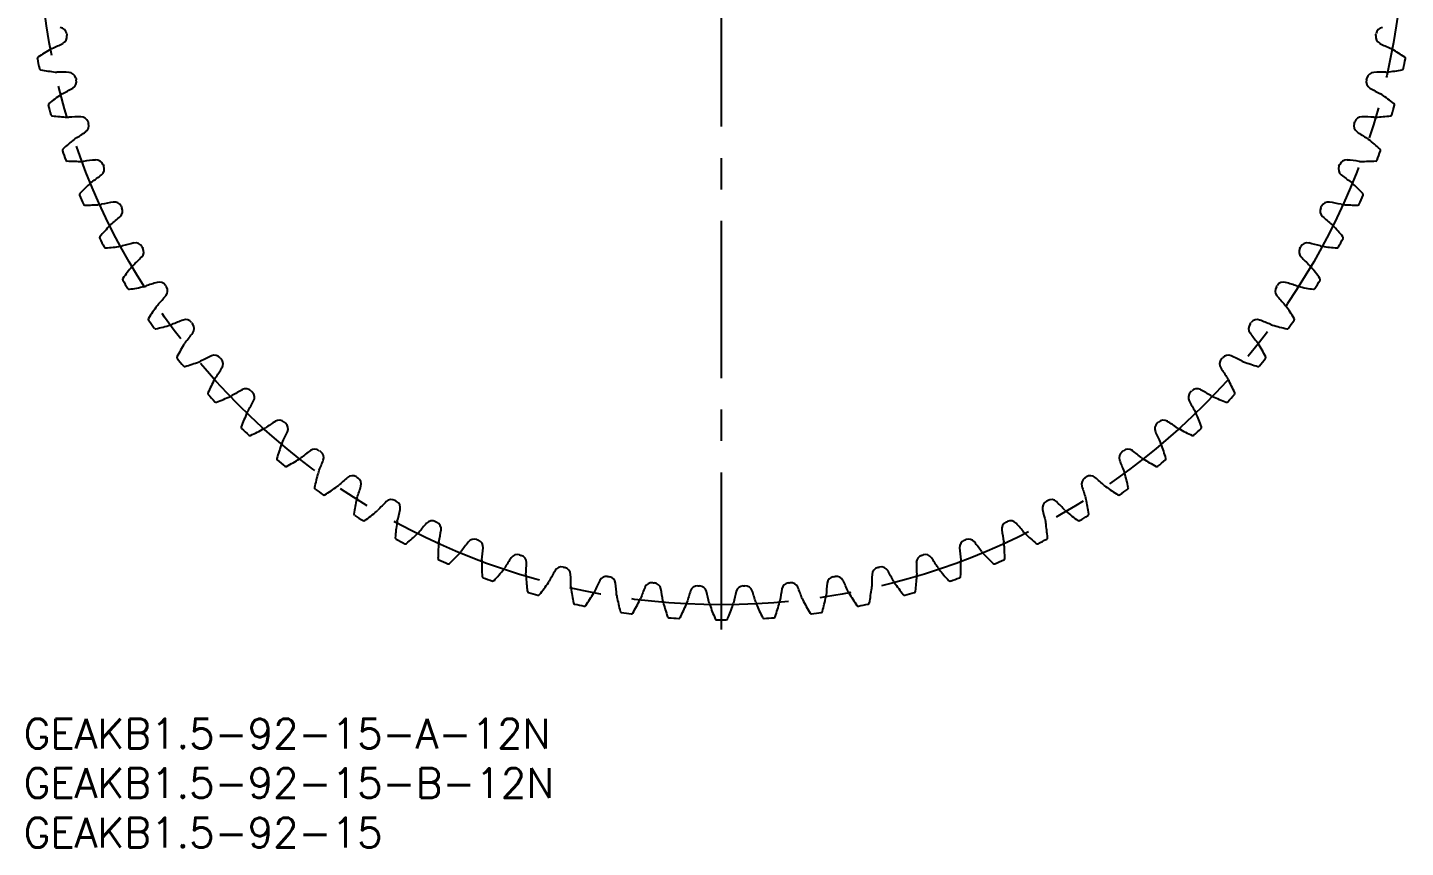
# Model space of a CAD drawing. Extents: x -1 to 224, y -13 to 166.
# Drawn here: x 0.4 to 139.6, y -13 to 69.8 of the extents above; entities that cross this region are included whole.
import ezdxf

# ---------------------------------------------------------------- set-up
doc = ezdxf.new("R2010")
doc.units = 0
doc.header["$LTSCALE"] = 0.5
doc.linetypes.add('CENTER', pattern=[50.8, 31.75, -6.35, 6.35, -6.35])
for name, color, linetype in [('MSM_CENTER', 1, 'CENTER'), ('MSM_CONTINUOUS', 7, 'CONTINUOUS'), ('MSM_PART_NUMBER', 7, 'CONTINUOUS')]:
    doc.layers.add(name, color=color, linetype=linetype)
doc.styles.get("Standard").update_dxf_attribs({"font": 'txt.shx', "height": 1, "bigfont": 'bigfont.shx'})

# ---------------------------------------------------------------- blocks, each defined once
blk = doc.blocks.new('*U2')
at = {"layer": 'MSM_PART_NUMBER'}
blk.add_text('GEAKB1.5-92-15-A-12N', height=3, dxfattribs=at).set_placement((0, -3))
blk = doc.blocks.new('*U3')
at = {"layer": 'MSM_PART_NUMBER'}
blk.add_text('GEAKB1.5-92-15-B-12N', height=3, dxfattribs=at).set_placement((0, -8))
blk = doc.blocks.new('*U4')
at = {"layer": 'MSM_PART_NUMBER'}
blk.add_text('GEAKB1.5-92-15', height=3, dxfattribs=at).set_placement((0, -13))

msp = doc.modelspace()

# ---------------------------------------------------------------- linework, layer by layer
at = {"layer": 'MSM_CENTER'}
msp.add_line((70.5, 9), (70.5, 152), dxfattribs=at)
msp.add_circle((70.5, 80.5), 69, dxfattribs=at)
at = {"layer": 'MSM_CONTINUOUS'}
for centre, radius, start, end in [((3.6, 69.06), 0.75, 9.7057, 82.8177), ((137.4, 69.06), 0.75, 97.1823, 170.2943), ((3.63, 68.88), 0.75, 296.7475, 9.8595), ((70.5, 80.5), 67.12, 189.7057, 189.8595), ((137.37, 68.88), 0.75, 170.1405, 243.2525), ((70.5, 80.5), 67.12, 350.1405, 350.2943), ((14.48, 47.85), 23, 120.7609, 124.5388), ((3.35, 66.55), 1.25, 113.27, 120.7609), ((-5.24, 86.46), 20.44, 293.3241, 296.7475), ((146.24, 86.46), 20.44, 243.2525, 246.6759), ((137.65, 66.55), 1.25, 59.2391, 66.73), ((126.52, 47.85), 23, 55.4612, 59.2391), ((1.52, 66.68), 0.15, 124.5388, 191.3331), ((70.5, 80.5), 70.5, 191.3331, 192.1452), ((1.72, 65.7), 0.15, 192.1452, 258.9395), ((6.11, 88.12), 23, 258.9395, 262.7174), ((134.89, 88.12), 23, 277.2826, 281.0605), ((139.28, 65.7), 0.15, 281.0605, 347.8548), ((70.5, 80.5), 70.5, 347.8548, 348.6669), ((139.48, 66.68), 0.15, 348.6669, 55.4612), ((3.35, 66.55), 1.25, 262.7174, 270.2082), ((3.41, 44.86), 20.44, 86.7307, 90.1542), ((4.53, 64.52), 0.75, 13.6188, 86.7307), ((4.58, 64.34), 0.75, 300.6606, 13.7726), ((70.5, 80.5), 67.12, 193.6187, 193.7726), ((136.42, 64.34), 0.75, 166.2275, 239.3394), ((70.5, 80.5), 67.12, 346.2274, 346.3813), ((136.47, 64.52), 0.75, 93.2693, 166.3813), ((137.59, 44.86), 20.44, 89.8458, 93.2693), ((137.65, 66.55), 1.25, 269.7918, 277.2826), ((16.84, 44.11), 23, 124.6739, 128.4518), ((4.46, 62), 1.25, 117.1831, 124.6739), ((-5.47, 81.28), 20.44, 297.2371, 300.6606), ((146.47, 81.28), 20.44, 239.3394, 242.7629), ((136.54, 62), 1.25, 55.3261, 62.8169), ((124.16, 44.11), 23, 51.5482, 55.3261), ((2.63, 62), 0.15, 128.4518, 195.2461), ((70.5, 80.5), 70.5, 195.2461, 196.0582), ((70.5, 80.5), 70.5, 343.9418, 344.7539), ((138.37, 62), 0.15, 344.7539, 51.5482), ((2.89, 61.04), 0.15, 196.0582, 262.8525), ((5.74, 83.71), 23, 262.8525, 266.6304), ((4.46, 62), 1.25, 266.6304, 274.1213), ((6, 40.36), 20.44, 90.6438, 94.0672), ((5.78, 60.05), 0.75, 17.5318, 90.6438), ((5.83, 59.88), 0.75, 304.5736, 17.6855), ((70.5, 80.5), 67.12, 197.5318, 197.6856), ((135.17, 59.88), 0.75, 162.3144, 235.4264), ((70.5, 80.5), 67.12, 342.3144, 342.4682), ((135.22, 60.05), 0.75, 89.3562, 162.4682), ((135, 40.36), 20.44, 85.9328, 89.3562), ((136.54, 62), 1.25, 265.8787, 273.3696), ((135.26, 83.71), 23, 273.3696, 277.1475), ((138.11, 61.04), 0.15, 277.1476, 343.9418), ((19.44, 40.53), 23, 128.587, 132.3649), ((5.88, 57.53), 1.25, 121.0961, 128.587), ((-5.34, 76.1), 20.44, 301.1502, 304.5736), ((146.34, 76.1), 20.44, 235.4264, 238.8498), ((135.12, 57.53), 1.25, 51.413, 58.9039), ((121.56, 40.53), 23, 47.6351, 51.413), ((4.05, 57.41), 0.15, 132.3649, 199.1592), ((70.5, 80.5), 70.5, 199.1592, 199.9713), ((70.5, 80.5), 70.5, 340.0287, 340.8408), ((136.95, 57.41), 0.15, 340.8408, 47.6351), ((4.38, 56.47), 0.15, 199.9713, 266.7656), ((5.67, 79.29), 23, 266.7656, 270.5435), ((5.88, 57.53), 1.25, 270.5435, 278.0343), ((8.89, 36.05), 20.44, 94.5568, 97.9803), ((7.32, 55.68), 0.75, 21.4449, 94.5568), ((7.39, 55.52), 0.75, 308.4867, 21.5986), ((70.5, 80.5), 67.12, 201.4448, 201.5987), ((133.61, 55.52), 0.75, 158.4014, 231.5133), ((70.5, 80.5), 67.12, 338.4013, 338.5552), ((133.68, 55.68), 0.75, 85.4432, 158.5552), ((132.11, 36.05), 20.44, 82.0197, 85.4432), ((135.12, 57.53), 1.25, 261.9657, 269.4565), ((135.33, 79.29), 23, 269.4565, 273.2344), ((136.62, 56.47), 0.15, 273.2344, 340.0287), ((-4.87, 70.93), 20.44, 305.0632, 308.4867), ((145.87, 70.93), 20.44, 231.5133, 234.9368), ((5.78, 52.93), 0.15, 136.2781, 203.0722), ((22.29, 37.14), 23, 132.5, 136.2779), ((7.59, 53.18), 1.25, 125.0091, 132.5), ((133.41, 53.18), 1.25, 47.5, 54.9909), ((118.71, 37.14), 23, 43.7221, 47.5), ((135.22, 52.93), 0.15, 336.9278, 43.7221), ((70.5, 80.5), 70.5, 203.0722, 203.8843), ((6.17, 52.02), 0.15, 203.8843, 270.6786), ((5.9, 74.86), 23, 270.6786, 274.4565), ((7.59, 53.18), 1.25, 274.4565, 281.9474), ((12.07, 31.95), 20.44, 98.4699, 101.8933), ((9.16, 51.43), 0.75, 25.3579, 98.4699), ((9.24, 51.27), 0.75, 312.3997, 25.5116), ((70.5, 80.5), 67.12, 205.3579, 205.5117), ((131.76, 51.27), 0.75, 154.4883, 227.6003), ((70.5, 80.5), 67.12, 334.4883, 334.6421), ((131.84, 51.43), 0.75, 81.5301, 154.6421), ((128.93, 31.95), 20.44, 78.1067, 81.5301), ((133.41, 53.18), 1.25, 258.0526, 265.5435), ((135.1, 74.86), 23, 265.5435, 269.3214), ((134.83, 52.02), 0.15, 269.3214, 336.1157), ((70.5, 80.5), 70.5, 336.1157, 336.9278), ((-4.04, 65.81), 20.44, 308.9763, 312.3997), ((145.04, 65.81), 20.44, 227.6003, 231.0237), ((25.36, 33.95), 23, 136.413, 140.191), ((9.61, 48.95), 1.25, 128.9222, 136.413), ((131.39, 48.95), 1.25, 43.587, 51.0778), ((115.64, 33.95), 23, 39.809, 43.587), ((7.81, 48.58), 0.15, 140.1911, 206.9852), ((70.5, 80.5), 70.5, 206.9852, 207.7974), ((8.27, 47.69), 0.15, 207.7974, 274.5916), ((6.44, 70.47), 23, 274.5916, 278.3696), ((9.61, 48.95), 1.25, 278.3696, 285.8604), ((15.51, 28.08), 20.44, 102.3829, 105.8063), ((11.29, 47.31), 0.75, 29.2709, 102.3829), ((11.38, 47.15), 0.75, 316.3127, 29.4247), ((70.5, 80.5), 67.12, 209.2709, 209.4247), ((129.62, 47.15), 0.75, 150.5753, 223.6873), ((70.5, 80.5), 67.12, 330.5753, 330.7291), ((129.71, 47.31), 0.75, 77.6171, 150.7291), ((125.49, 28.08), 20.44, 74.1937, 77.6171), ((131.39, 48.95), 1.25, 254.1396, 261.6304), ((134.56, 70.47), 23, 261.6304, 265.4084), ((132.73, 47.69), 0.15, 265.4084, 332.2026), ((70.5, 80.5), 70.5, 332.2026, 333.0148), ((133.19, 48.58), 0.15, 333.0148, 39.809), ((-2.86, 60.76), 20.44, 312.8893, 316.3127), ((143.86, 60.76), 20.44, 223.6873, 227.1107), ((28.64, 30.98), 23, 140.3261, 144.104), ((11.9, 44.86), 1.25, 132.8352, 140.3261), ((129.1, 44.86), 1.25, 39.6739, 47.1648), ((112.36, 30.98), 23, 35.896, 39.6739), ((10.13, 44.37), 0.15, 144.1041, 210.8983), ((70.5, 80.5), 70.5, 210.8983, 211.7104), ((10.65, 43.52), 0.15, 211.7104, 278.5047), ((7.27, 66.12), 23, 278.5047, 282.2826), ((11.9, 44.86), 1.25, 282.2826, 289.7735), ((19.22, 24.45), 20.44, 106.2959, 109.7194), ((13.69, 43.35), 0.75, 33.184, 106.2959), ((70.5, 80.5), 67.12, 213.184, 213.3378), ((13.79, 43.2), 0.75, 320.2258, 33.3378), ((127.21, 43.2), 0.75, 146.6623, 219.7742), ((70.5, 80.5), 67.12, 326.6622, 326.816), ((127.31, 43.35), 0.75, 73.7041, 146.816), ((121.78, 24.45), 20.44, 70.2806, 73.7041), ((129.1, 44.86), 1.25, 250.2265, 257.7174), ((133.73, 66.12), 23, 257.7174, 261.4953), ((130.35, 43.52), 0.15, 261.4953, 328.2896), ((70.5, 80.5), 70.5, 328.2896, 329.1017), ((130.87, 44.37), 0.15, 329.1017, 35.896), ((14.47, 40.95), 1.25, 136.7483, 144.2391), ((-1.34, 55.8), 20.44, 316.8023, 320.2258), ((142.34, 55.8), 20.44, 219.7742, 223.1977), ((126.53, 40.95), 1.25, 35.7609, 43.2517), ((12.74, 40.34), 0.15, 148.0172, 214.8113), ((32.12, 28.24), 23, 144.2391, 148.0171), ((108.88, 28.24), 23, 31.9829, 35.7609), ((128.26, 40.34), 0.15, 325.1887, 31.9829), ((70.5, 80.5), 70.5, 214.8113, 215.6235), ((13.32, 39.52), 0.15, 215.6235, 282.4177), ((8.4, 61.84), 23, 282.4177, 286.1957), ((14.47, 40.95), 1.25, 286.1957, 293.6865), ((23.17, 21.08), 20.44, 110.209, 113.6324), ((16.36, 39.56), 0.75, 37.097, 110.209), ((70.5, 80.5), 67.12, 217.097, 217.2508), ((16.47, 39.41), 0.75, 324.1388, 37.2508), ((124.53, 39.41), 0.75, 142.7491, 215.8612), ((70.5, 80.5), 67.12, 322.7492, 322.903), ((124.64, 39.56), 0.75, 69.791, 142.903), ((117.83, 21.08), 20.44, 66.3676, 69.791), ((126.53, 40.95), 1.25, 246.3135, 253.8043), ((132.6, 61.84), 23, 253.8043, 257.5823), ((127.68, 39.52), 0.15, 257.5823, 324.3765), ((70.5, 80.5), 70.5, 324.3765, 325.1887), ((35.78, 25.74), 23, 148.1522, 151.9301), ((17.3, 37.22), 1.25, 140.6613, 148.1522), ((0.51, 50.95), 20.44, 320.7154, 324.1388), ((140.49, 50.95), 20.44, 215.8612, 219.2846), ((123.7, 37.22), 1.25, 31.8478, 39.3387), ((105.22, 25.74), 23, 28.0699, 31.8478), ((15.62, 36.49), 0.15, 151.9301, 218.7244), ((70.5, 80.5), 70.5, 218.7244, 219.5365), ((27.33, 17.99), 20.44, 114.122, 117.5455), ((19.28, 35.96), 0.75, 41.0101, 114.122), ((70.5, 80.5), 67.12, 221.01, 221.1639), ((19.4, 35.82), 0.75, 328.0519, 41.1638), ((121.6, 35.82), 0.75, 138.8362, 211.9481), ((70.5, 80.5), 67.12, 318.8361, 318.99), ((121.72, 35.96), 0.75, 65.878, 138.99), ((113.67, 17.99), 20.44, 62.4545, 65.878), ((70.5, 80.5), 70.5, 320.4635, 321.2756), ((125.38, 36.49), 0.15, 321.2756, 28.0699), ((16.24, 35.72), 0.15, 219.5365, 286.3308), ((9.82, 57.65), 23, 286.3308, 290.1087), ((17.3, 37.22), 1.25, 290.1087, 297.5996), ((2.69, 46.25), 20.44, 324.6284, 328.0519), ((138.31, 46.25), 20.44, 211.9481, 215.3716), ((123.7, 37.22), 1.25, 242.4004, 249.8913), ((131.18, 57.65), 23, 249.8913, 253.6692), ((124.76, 35.72), 0.15, 253.6692, 320.4635), ((39.6, 23.5), 23, 152.0652, 155.8431), ((20.38, 33.69), 1.25, 144.5744, 152.0652), ((120.62, 33.69), 1.25, 27.9348, 35.4256), ((101.4, 23.5), 23, 24.1569, 27.9348), ((18.75, 32.85), 0.15, 155.8431, 222.6374), ((70.5, 80.5), 70.5, 222.6374, 223.4495), ((11.52, 53.56), 23, 290.2438, 294.0217), ((20.38, 33.69), 1.25, 294.0217, 301.5126), ((31.7, 15.19), 20.44, 118.0351, 121.4585), ((22.44, 32.57), 0.75, 44.9231, 118.0351), ((5.19, 41.7), 20.44, 328.5415, 331.9649), ((70.5, 80.5), 67.12, 224.9231, 225.0769), ((22.57, 32.44), 0.75, 331.9649, 45.0768), ((118.43, 32.44), 0.75, 134.9231, 208.0351), ((135.81, 41.7), 20.44, 208.0351, 211.4585), ((70.5, 80.5), 67.12, 314.9231, 315.0769), ((118.56, 32.57), 0.75, 61.9649, 135.0769), ((109.3, 15.19), 20.44, 58.5415, 61.9649), ((120.62, 33.69), 1.25, 238.4874, 245.9783), ((129.48, 53.56), 23, 245.9783, 249.7562), ((70.5, 80.5), 70.5, 316.5505, 317.3626), ((122.25, 32.85), 0.15, 317.3626, 24.1569), ((19.43, 32.12), 0.15, 223.4495, 290.2438), ((43.56, 21.52), 23, 155.9783, 159.7562), ((23.69, 30.38), 1.25, 148.4874, 155.9783), ((117.31, 30.38), 1.25, 24.0217, 31.5126), ((97.44, 21.52), 23, 20.2438, 24.0217), ((121.57, 32.12), 0.15, 249.7562, 316.5505), ((22.12, 29.43), 0.15, 159.7562, 226.5505), ((70.5, 80.5), 70.5, 226.5505, 227.3626), ((13.5, 49.6), 23, 294.1569, 297.9348), ((23.69, 30.38), 1.25, 297.9348, 305.4256), ((36.25, 12.69), 20.44, 121.9481, 125.3716), ((25.82, 29.4), 0.75, 48.8362, 121.9481), ((70.5, 80.5), 67.12, 228.8361, 228.99), ((25.96, 29.28), 0.75, 335.878, 48.9899), ((115.04, 29.28), 0.75, 131.0101, 204.122), ((70.5, 80.5), 67.12, 311.01, 311.1639), ((115.18, 29.4), 0.75, 58.0519, 131.1639), ((104.75, 12.69), 20.44, 54.6284, 58.0519), ((117.31, 30.38), 1.25, 234.5744, 242.0652), ((127.5, 49.6), 23, 242.0652, 245.8431), ((70.5, 80.5), 70.5, 312.6374, 313.4495), ((118.88, 29.43), 0.15, 313.4495, 20.2438), ((22.85, 28.75), 0.15, 227.3626, 294.1569), ((27.22, 27.3), 1.25, 152.4004, 159.8913), ((7.99, 37.33), 20.44, 332.4545, 335.878), ((133.01, 37.33), 20.44, 204.122, 207.5455), ((113.78, 27.3), 1.25, 20.1087, 27.5996), ((118.15, 28.75), 0.15, 245.8431, 312.6374), ((47.65, 19.82), 23, 159.8913, 163.6692), ((40.95, 10.51), 20.44, 125.8612, 129.2846), ((29.41, 26.47), 0.75, 52.7492, 125.8612), ((70.5, 80.5), 67.12, 232.7492, 232.903), ((29.56, 26.36), 0.75, 339.791, 52.9029), ((111.44, 26.36), 0.75, 127.097, 200.209), ((70.5, 80.5), 67.12, 307.097, 307.2508), ((111.59, 26.47), 0.75, 54.1388, 127.2508), ((100.05, 10.51), 20.44, 50.7154, 54.1388), ((93.35, 19.82), 23, 16.3308, 20.1087), ((25.72, 26.24), 0.15, 163.6692, 230.4635), ((70.5, 80.5), 70.5, 230.4635, 231.2756), ((26.49, 25.62), 0.15, 231.2756, 298.0699), ((15.74, 45.78), 23, 298.0699, 301.8478), ((27.22, 27.3), 1.25, 301.8478, 309.3387), ((11.08, 33.17), 20.44, 336.3676, 339.791), ((129.92, 33.17), 20.44, 200.209, 203.6324), ((113.78, 27.3), 1.25, 230.6613, 238.1522), ((125.26, 45.78), 23, 238.1522, 241.9301), ((114.51, 25.62), 0.15, 241.9301, 308.7244), ((70.5, 80.5), 70.5, 308.7244, 309.5365), ((115.28, 26.24), 0.15, 309.5365, 16.3308), ((51.84, 18.4), 23, 163.8043, 167.5823), ((30.95, 24.47), 1.25, 156.3135, 163.8043), ((45.8, 8.66), 20.44, 129.7742, 133.1977), ((33.2, 23.79), 0.75, 56.6622, 129.7742), ((70.5, 80.5), 67.12, 236.6622, 236.816), ((33.35, 23.69), 0.75, 343.7041, 56.816), ((107.65, 23.69), 0.75, 123.184, 196.2959), ((70.5, 80.5), 67.12, 303.184, 303.3378), ((107.8, 23.79), 0.75, 50.2258, 123.3378), ((95.2, 8.66), 20.44, 46.8023, 50.2258), ((110.05, 24.47), 1.25, 16.1957, 23.6865), ((89.16, 18.4), 23, 12.4177, 16.1957), ((29.52, 23.32), 0.15, 167.5823, 234.3765), ((70.5, 80.5), 70.5, 234.3765, 235.1887), ((30.34, 22.74), 0.15, 235.1887, 301.9829), ((18.24, 42.12), 23, 301.9829, 305.7609), ((30.95, 24.47), 1.25, 305.7609, 313.2517), ((34.86, 21.9), 1.25, 160.2265, 167.7174), ((14.45, 29.22), 20.44, 340.2806, 343.7041), ((126.55, 29.22), 20.44, 196.2959, 199.7194), ((106.14, 21.9), 1.25, 12.2826, 19.7735), ((110.05, 24.47), 1.25, 226.7483, 234.2391), ((122.76, 42.12), 23, 234.2391, 238.0171), ((110.66, 22.74), 0.15, 238.0171, 304.8113), ((70.5, 80.5), 70.5, 304.8113, 305.6235), ((111.48, 23.32), 0.15, 305.6235, 12.4177), ((56.12, 17.27), 23, 167.7174, 171.4953), ((20.98, 38.64), 23, 305.896, 309.6739), ((34.86, 21.9), 1.25, 309.6739, 317.1648), ((50.76, 7.14), 20.44, 133.6873, 137.1107), ((37.15, 21.38), 0.75, 60.5753, 133.6873), ((70.5, 80.5), 67.12, 240.5753, 240.7291), ((37.31, 21.29), 0.75, 347.6171, 60.7291), ((18.08, 25.51), 20.44, 344.1937, 347.6171), ((103.69, 21.29), 0.75, 119.2709, 192.3829), ((122.92, 25.51), 20.44, 192.3829, 195.8063), ((70.5, 80.5), 67.12, 299.2709, 299.4247), ((103.85, 21.38), 0.75, 46.3127, 119.4247), ((90.24, 7.14), 20.44, 42.8893, 46.3127), ((106.14, 21.9), 1.25, 222.8352, 230.3261), ((120.02, 38.64), 23, 230.3261, 234.104), ((84.88, 17.27), 23, 8.5047, 12.2826), ((33.52, 20.65), 0.15, 171.4953, 238.2896), ((70.5, 80.5), 70.5, 238.2896, 239.1017), ((34.37, 20.13), 0.15, 239.1017, 305.896), ((60.47, 16.44), 23, 171.6304, 175.4084), ((38.95, 19.61), 1.25, 164.1396, 171.6304), ((55.81, 5.96), 20.44, 137.6003, 141.0237), ((41.27, 19.24), 0.75, 64.4883, 137.6003), ((70.5, 80.5), 67.12, 244.4883, 244.6421), ((41.43, 19.16), 0.75, 351.5301, 64.6421), ((99.57, 19.16), 0.75, 115.3579, 188.4699), ((70.5, 80.5), 67.12, 295.3579, 295.5117), ((99.73, 19.24), 0.75, 42.3997, 115.5117), ((85.19, 5.96), 20.44, 38.9763, 42.3997), ((102.05, 19.61), 1.25, 8.3696, 15.8604), ((80.53, 16.44), 23, 4.5916, 8.3696), ((106.63, 20.13), 0.15, 234.104, 300.8983), ((70.5, 80.5), 70.5, 300.8983, 301.7104), ((107.48, 20.65), 0.15, 301.7104, 8.5047), ((37.69, 18.27), 0.15, 175.4084, 242.2026), ((70.5, 80.5), 70.5, 242.2026, 243.0148), ((23.95, 35.36), 23, 309.809, 313.587), ((38.95, 19.61), 1.25, 313.587, 321.0778), ((21.95, 22.07), 20.44, 348.1067, 351.5301), ((45.52, 17.39), 0.75, 68.4014, 141.5133), ((95.48, 17.39), 0.75, 38.4867, 111.5987), ((119.05, 22.07), 20.44, 188.4699, 191.8933), ((102.05, 19.61), 1.25, 218.9222, 226.413), ((117.05, 35.36), 23, 226.413, 230.191), ((70.5, 80.5), 70.5, 296.9852, 297.7974), ((103.31, 18.27), 0.15, 297.7974, 4.5916), ((38.58, 17.81), 0.15, 243.0148, 309.809), ((64.86, 15.9), 23, 175.5435, 179.3214), ((43.18, 17.59), 1.25, 168.0526, 175.5435), ((27.14, 32.29), 23, 313.7221, 317.5), ((43.18, 17.59), 1.25, 317.5, 324.9909), ((60.93, 5.13), 20.44, 141.5133, 144.9368), ((70.5, 80.5), 67.12, 248.4013, 248.5552), ((45.68, 17.32), 0.75, 355.4432, 68.5552), ((26.05, 18.89), 20.44, 352.0197, 355.4432), ((95.32, 17.32), 0.75, 111.4449, 184.5568), ((114.95, 18.89), 20.44, 184.5568, 187.9803), ((70.5, 80.5), 67.12, 291.4448, 291.5987), ((80.07, 5.13), 20.44, 35.0632, 38.4867), ((97.82, 17.59), 1.25, 215.0091, 222.5), ((113.86, 32.29), 23, 222.5, 226.2779), ((97.82, 17.59), 1.25, 4.4565, 11.9474), ((76.14, 15.9), 23, 0.6786, 4.4565), ((102.42, 17.81), 0.15, 230.191, 296.9852), ((42.02, 16.17), 0.15, 179.3214, 246.1157), ((70.5, 80.5), 70.5, 246.1157, 246.9278), ((42.93, 15.78), 0.15, 246.9278, 313.7221), ((47.53, 15.88), 1.25, 171.9657, 179.4565), ((69.29, 15.67), 23, 179.4565, 183.2344), ((66.1, 4.66), 20.44, 145.4264, 148.8498), ((49.88, 15.83), 0.75, 72.3144, 145.4264), ((70.5, 80.5), 67.12, 252.3144, 252.4682), ((50.05, 15.78), 0.75, 359.3562, 72.4682), ((30.36, 16), 20.44, 355.9328, 359.3562), ((54.34, 14.58), 0.75, 76.2275, 149.3394), ((86.66, 14.58), 0.75, 30.6606, 103.7726), ((90.95, 15.78), 0.75, 107.5318, 180.6438), ((110.64, 16), 20.44, 180.6438, 184.0672), ((70.5, 80.5), 67.12, 287.5318, 287.6856), ((91.12, 15.83), 0.75, 34.5736, 107.6856), ((74.9, 4.66), 20.44, 31.1502, 34.5736), ((71.71, 15.67), 23, 356.7656, 0.5435), ((93.47, 15.88), 1.25, 0.5435, 8.0343), ((98.07, 15.78), 0.15, 226.2779, 293.0722), ((70.5, 80.5), 70.5, 293.0722, 293.8843), ((98.98, 16.17), 0.15, 293.8843, 0.6786), ((46.47, 14.38), 0.15, 183.2344, 250.0287), ((70.5, 80.5), 70.5, 250.0287, 250.8408), ((47.41, 14.05), 0.15, 250.8408, 317.6351), ((30.53, 29.44), 23, 317.6351, 321.413), ((47.53, 15.88), 1.25, 321.413, 328.9039), ((52, 14.46), 1.25, 175.8787, 183.3696), ((73.71, 15.74), 23, 183.3696, 187.1475), ((71.28, 4.53), 20.44, 149.3394, 152.7629), ((70.5, 80.5), 67.12, 256.2274, 256.3813), ((54.52, 14.53), 0.75, 3.2693, 76.3814), ((34.86, 13.41), 20.44, 359.8458, 3.2693), ((76.46, 4.76), 20.44, 153.2525, 156.6759), ((58.88, 13.63), 0.75, 80.1405, 153.2525), ((70.5, 80.5), 67.12, 260.1405, 260.2943), ((59.06, 13.6), 0.75, 7.1823, 80.2943), ((81.94, 13.6), 0.75, 99.7057, 172.8177), ((70.5, 80.5), 67.12, 279.7057, 279.8595), ((82.12, 13.63), 0.75, 26.7475, 99.8595), ((64.54, 4.76), 20.44, 23.3241, 26.7475), ((106.14, 13.41), 20.44, 176.7307, 180.1542), ((86.48, 14.53), 0.75, 103.6188, 176.7307), ((70.5, 80.5), 67.12, 283.6187, 283.7726), ((69.72, 4.53), 20.44, 27.2371, 30.6606), ((67.29, 15.74), 23, 352.8525, 356.6304), ((89, 14.46), 1.25, 356.6304, 4.1213), ((93.47, 15.88), 1.25, 211.0961, 218.587), ((110.47, 29.44), 23, 218.587, 222.3649), ((93.59, 14.05), 0.15, 222.3649, 289.1592), ((70.5, 80.5), 70.5, 289.1592, 289.9713), ((94.53, 14.38), 0.15, 289.9713, 356.7656), ((51.04, 12.89), 0.15, 187.1475, 253.9418), ((70.5, 80.5), 70.5, 253.9418, 254.7539), ((52, 12.63), 0.15, 254.7539, 321.5482), ((34.11, 26.84), 23, 321.5482, 325.3261), ((52, 14.46), 1.25, 325.3261, 332.8169), ((56.55, 13.35), 1.25, 179.7918, 187.2826), ((78.12, 16.11), 23, 187.2826, 191.0605), ((37.85, 24.48), 23, 325.4612, 329.2391), ((56.55, 13.35), 1.25, 329.2391, 336.73), ((39.52, 11.13), 20.44, 3.7589, 7.1823), ((81.62, 5.35), 20.44, 157.1655, 160.589), ((63.47, 12.99), 0.75, 84.0536, 157.1655), ((70.5, 80.5), 67.12, 264.0535, 264.2074), ((63.65, 12.97), 0.75, 11.0954, 84.2074), ((44.32, 9.18), 20.44, 7.6719, 11.0954), ((86.72, 6.28), 20.44, 161.0786, 164.502), ((68.09, 12.67), 0.75, 87.9666, 161.0786), ((70.5, 80.5), 67.12, 267.9666, 268.1204), ((68.27, 12.66), 0.75, 15.0084, 88.1204), ((49.25, 7.56), 20.44, 11.585, 15.0084), ((91.75, 7.56), 20.44, 164.9916, 168.415), ((72.73, 12.66), 0.75, 91.8796, 164.9916), ((70.5, 80.5), 67.12, 271.8796, 272.0334), ((72.91, 12.67), 0.75, 18.9214, 92.0335), ((54.28, 6.28), 20.44, 15.498, 18.9214), ((96.68, 9.18), 20.44, 168.9046, 172.3281), ((77.35, 12.97), 0.75, 95.7927, 168.9046), ((70.5, 80.5), 67.12, 275.7926, 275.9465), ((77.53, 12.99), 0.75, 22.8345, 95.9466), ((59.38, 5.35), 20.44, 19.411, 22.8345), ((101.48, 11.13), 20.44, 172.8177, 176.2411), ((84.45, 13.35), 1.25, 203.27, 210.7609), ((103.15, 24.48), 23, 210.7609, 214.5388), ((62.88, 16.11), 23, 348.9395, 352.7174), ((84.45, 13.35), 1.25, 352.7174, 0.2082), ((89, 14.46), 1.25, 207.1831, 214.6739), ((106.89, 26.84), 23, 214.6739, 218.4518), ((89, 12.63), 0.15, 218.452, 285.2461), ((70.5, 80.5), 70.5, 285.2461, 286.0582), ((89.96, 12.89), 0.15, 286.0582, 352.8525), ((55.7, 11.72), 0.15, 191.0607, 257.8548), ((70.5, 80.5), 70.5, 257.8548, 258.6669), ((56.68, 11.52), 0.15, 258.6669, 325.4612), ((61.16, 12.55), 1.25, 183.7048, 191.1957), ((82.5, 16.78), 23, 191.1957, 194.9736), ((41.75, 22.38), 23, 329.3742, 333.1522), ((61.16, 12.55), 1.25, 333.1522, 340.643), ((65.82, 12.08), 1.25, 187.6178, 195.1087), ((86.82, 17.75), 23, 195.1087, 198.8866), ((45.79, 20.55), 23, 333.2873, 337.0652), ((65.82, 12.08), 1.25, 337.0652, 344.5561), ((70.5, 11.92), 1.25, 191.5309, 199.0217), ((91.07, 19.01), 23, 199.0217, 202.7997), ((49.93, 19.01), 23, 337.2003, 340.9783), ((70.5, 11.92), 1.25, 340.9783, 348.4691), ((75.18, 12.08), 1.25, 195.4439, 202.9348), ((95.21, 20.55), 23, 202.9348, 206.7127), ((54.18, 17.75), 23, 341.1134, 344.8913), ((75.18, 12.08), 1.25, 344.8913, 352.3822), ((79.84, 12.55), 1.25, 199.357, 206.8478), ((99.25, 22.38), 23, 206.8478, 210.6258), ((58.5, 16.78), 23, 345.0264, 348.8043), ((79.84, 12.55), 1.25, 348.8043, 356.2952), ((84.32, 11.52), 0.15, 214.5389, 281.3331), ((70.5, 80.5), 70.5, 281.3331, 282.1452), ((85.3, 11.72), 0.15, 282.1452, 348.9395), ((60.43, 10.87), 0.15, 194.9736, 261.7678), ((70.5, 80.5), 70.5, 261.7678, 262.58), ((61.41, 10.74), 0.15, 262.58, 329.3742), ((65.2, 10.35), 0.15, 198.8868, 265.6809), ((70.5, 80.5), 70.5, 265.6809, 266.493), ((66.2, 10.28), 0.15, 266.493, 333.2873), ((70, 10.15), 0.15, 202.7997, 269.5939), ((70.5, 80.5), 70.5, 269.5939, 270.4061), ((71, 10.15), 0.15, 270.4061, 337.2003), ((74.8, 10.28), 0.15, 206.7127, 273.507), ((70.5, 80.5), 70.5, 273.507, 274.3191), ((75.8, 10.35), 0.15, 274.3191, 341.1134), ((79.59, 10.74), 0.15, 210.6258, 277.42), ((70.5, 80.5), 70.5, 277.42, 278.2322), ((80.57, 10.87), 0.15, 278.2322, 345.0264)]:
    msp.add_arc(centre, radius, start, end, dxfattribs=at)

# ---------------------------------------------------------------- block references
for name in ['*U2', '*U3', '*U4']:
    msp.add_blockref(name, (0, 0), dxfattribs=at)

doc.saveas('drawing.dxf')
